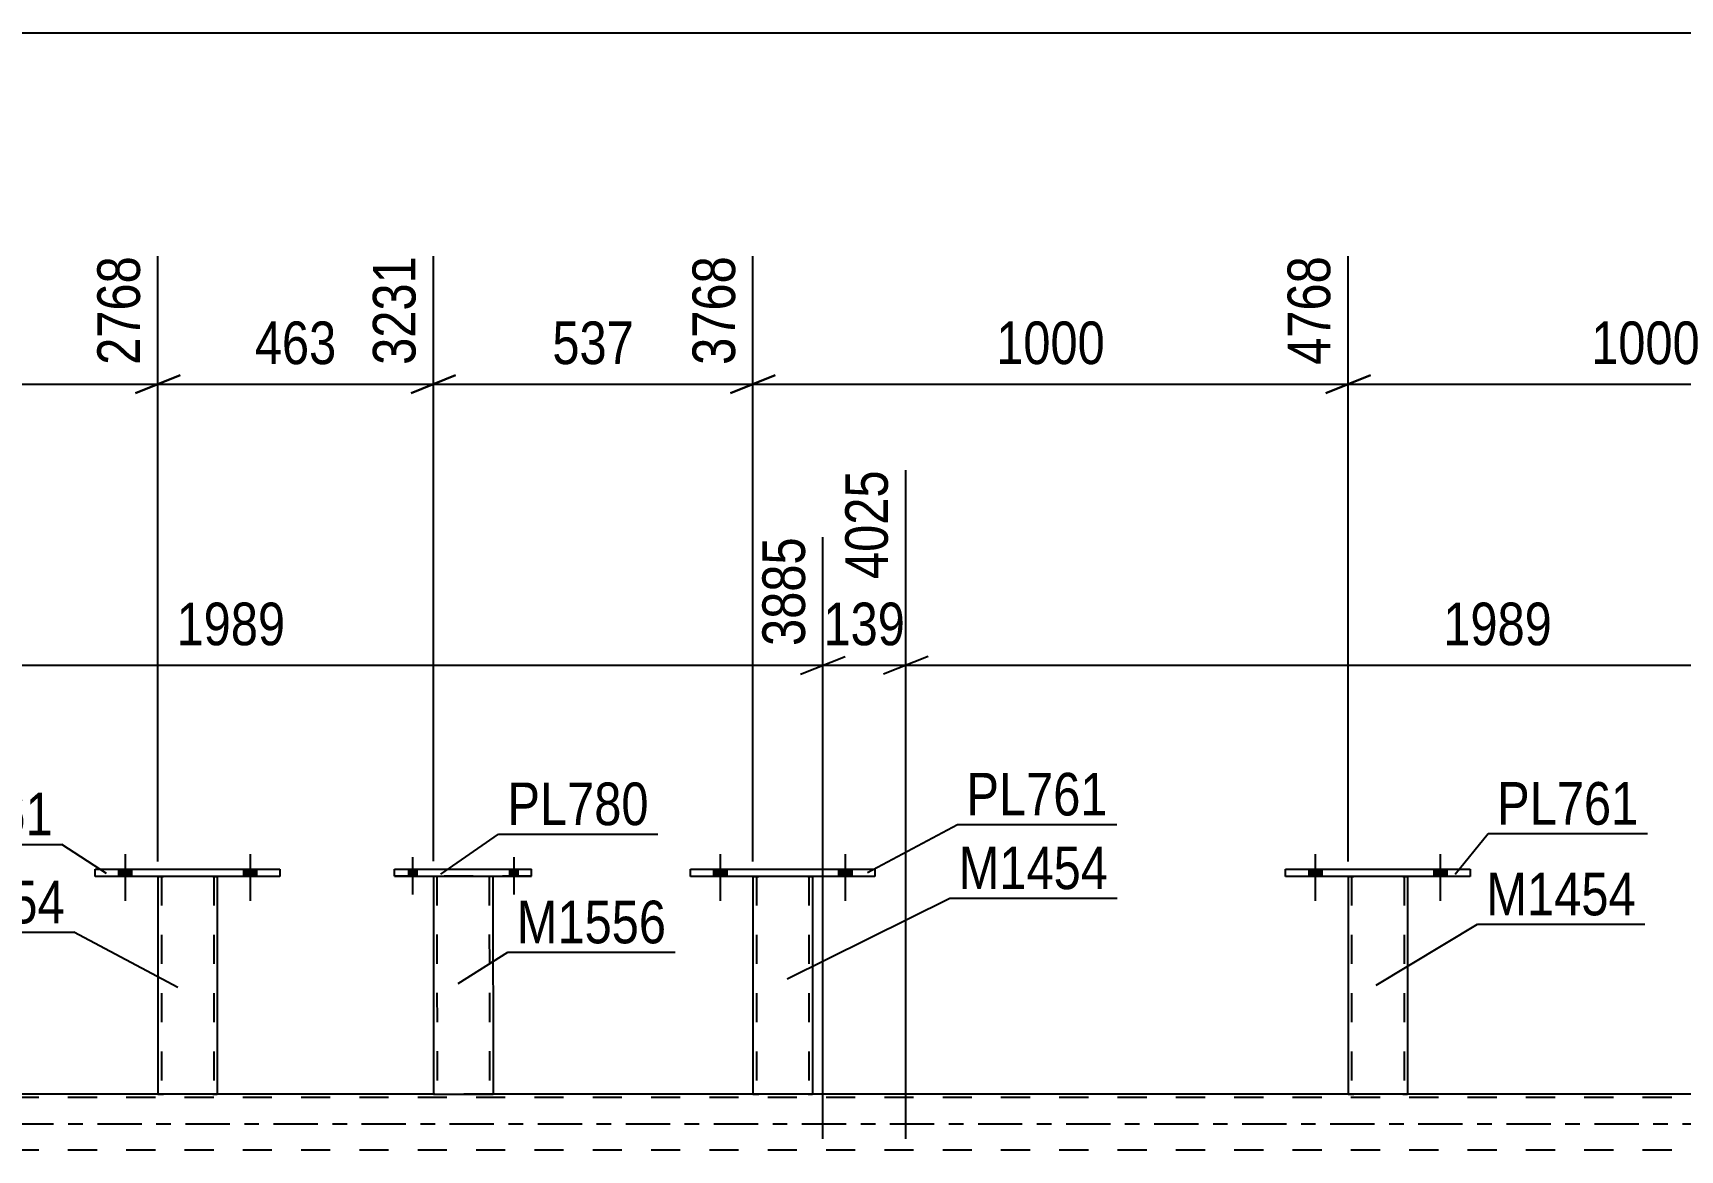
# Model space of a CAD drawing. Header units: millimetres. Extents: x 0 to 841, y 0 to 594.
# Drawn here: x 200.1 to 310.8, y 443.8 to 518.9 of the extents above; entities that cross this region are included whole.
import ezdxf

# ---------------------------------------------------------------- set-up
doc = ezdxf.new("R2010")
doc.units = ezdxf.units.MM
doc.linetypes.add('DXK_LINE_DOT2', pattern=[3.9198, 1.9599, -1.9599])
doc.linetypes.add('DXK_LINE_DOT3', pattern=[5.9187, 2.979, -0.9799, 0.9799, -0.9799])
doc.styles.add('Arial Narrow', font='ARIALN.TTF', dxfattribs={"height": 0.2})

# ---------------------------------------------------------------- blocks, each defined once
blk = doc.blocks.new('Part-318895709-4162 - 3800')
at = {"color": 2, "linetype": 'Continuous'}
for p, q in [((204.28, 462.68), (216.68, 462.68)), ((204.28, 462.2), (204.28, 462.68)), ((216.68, 462.2), (204.28, 462.2)), ((216.68, 462.68), (216.68, 462.2))]:
    blk.add_line(p, q, dxfattribs=at)
blk = doc.blocks.new('Bolt-318895709-4222 - 3800')
at = {"linetype": 'Continuous'}
for points in [[(245.84, 462.2), (246.72, 462.2), (246.72, 462.68), (245.84, 462.68)], [(254.24, 462.2), (255.12, 462.2), (255.12, 462.68), (254.24, 462.68)]]:
    blk.add_hatch(color=1, dxfattribs=at).paths.add_polyline_path(points)
at = {"color": 1, "linetype": 'Continuous'}
for p, q in [((246.28, 463.68), (246.28, 460.56)), ((254.68, 463.68), (254.68, 460.56)), ((245.84, 462.68), (245.84, 462.2)), ((246.72, 462.68), (246.72, 462.2)), ((254.24, 462.68), (254.24, 462.2)), ((255.12, 462.68), (255.12, 462.2))]:
    blk.add_line(p, q, dxfattribs=at)
blk = doc.blocks.new('Part-318895709-4261 - 3800')
at = {"color": 2, "linetype": 'Continuous'}
for p, q in [((227, 462.21), (227.01, 447.57)), ((231, 462.21), (231.01, 447.57)), ((227.01, 447.57), (231.01, 447.57))]:
    blk.add_line(p, q, dxfattribs=at)
at = {"color": 7, "linetype": 'DXK_LINE_DOT2'}
for p, q in [((227, 462.21), (231, 462.21)), ((227.24, 462.21), (227.25, 447.57)), ((230.76, 462.21), (230.77, 447.57)), ((230.71, 447.57), (230.75, 447.57)), ((230.71, 447.57), (230.75, 447.57)), ((230.75, 447.57), (230.77, 447.57)), ((230.75, 447.57), (230.77, 447.57))]:
    blk.add_line(p, q, dxfattribs=at)
blk = doc.blocks.new('Part-318895709-3849 - 3800')
at = {"color": 7, "linetype": 'DXK_LINE_DOT2'}
for p, q in [((713.97, 447.33), (115.64, 447.33)), ((212.48, 447.57), (208.48, 447.57)), ((231.01, 447.57), (227.01, 447.57)), ((252.48, 447.57), (248.48, 447.57)), ((292.48, 447.57), (288.48, 447.57)), ((713.97, 443.81), (115.64, 443.81))]:
    blk.add_line(p, q, dxfattribs=at)
at = {"color": 2, "linetype": 'Continuous'}
for p, q in [((208.48, 447.57), (172.48, 447.57)), ((227.01, 447.57), (212.48, 447.57)), ((248.48, 447.57), (231.01, 447.57)), ((288.48, 447.57), (252.48, 447.57)), ((328.48, 447.57), (292.48, 447.57))]:
    blk.add_line(p, q, dxfattribs=at)
at = {"color": 7, "linetype": 'DXK_LINE_DOT3'}
blk.add_line((115.64, 445.57), (713.97, 445.57), dxfattribs=at)
blk = doc.blocks.new('Bolt-318895709-4221 - 3800')
at = {"linetype": 'Continuous'}
for points in [[(245.84, 462.2), (246.72, 462.2), (246.72, 462.68), (245.84, 462.68)], [(254.24, 462.2), (255.12, 462.2), (255.12, 462.68), (254.24, 462.68)]]:
    blk.add_hatch(color=1, dxfattribs=at).paths.add_polyline_path(points)
at = {"color": 1, "linetype": 'Continuous'}
for p, q in [((246.28, 463.68), (246.28, 460.56)), ((254.68, 463.68), (254.68, 460.56)), ((245.84, 462.68), (245.84, 462.2)), ((246.72, 462.68), (246.72, 462.2)), ((254.24, 462.68), (254.24, 462.2)), ((255.12, 462.68), (255.12, 462.2))]:
    blk.add_line(p, q, dxfattribs=at)
blk = doc.blocks.new('Part-318895709-4131 - 3800')
at = {"color": 2, "linetype": 'Continuous'}
for p, q in [((288.48, 462.2), (288.48, 447.57)), ((292.48, 462.2), (292.48, 447.57)), ((288.49, 447.56), (288.52, 447.56)), ((288.62, 447.56), (288.52, 447.56)), ((288.78, 447.56), (288.62, 447.56)), ((292.19, 447.56), (288.78, 447.56)), ((292.34, 447.56), (292.19, 447.56)), ((292.45, 447.56), (292.34, 447.56)), ((292.45, 447.56), (292.47, 447.56))]:
    blk.add_line(p, q, dxfattribs=at)
at = {"color": 7, "linetype": 'DXK_LINE_DOT2'}
for p, q in [((288.48, 462.2), (288.48, 462.2)), ((288.48, 462.2), (288.48, 462.2)), ((288.48, 462.2), (288.48, 462.2)), ((288.52, 462.2), (288.48, 462.2)), ((288.48, 462.2), (288.52, 462.2)), ((288.62, 462.2), (288.52, 462.2)), ((288.52, 462.2), (288.62, 462.2)), ((288.78, 462.2), (288.62, 462.2)), ((288.62, 462.2), (288.78, 462.2)), ((288.72, 462.2), (288.72, 462.2)), ((288.72, 462.2), (288.72, 447.56)), ((288.74, 462.2), (288.72, 462.2)), ((288.72, 462.2), (288.74, 462.2)), ((288.79, 462.2), (288.74, 462.2)), ((288.74, 462.2), (288.79, 462.2)), ((292.19, 462.2), (288.78, 462.2)), ((292.19, 462.2), (288.78, 462.2)), ((292.1, 462.2), (288.79, 462.2)), ((288.79, 462.2), (288.87, 462.2)), ((292.17, 462.2), (288.87, 462.2)), ((292.17, 462.2), (292.1, 462.2)), ((292.23, 462.2), (292.17, 462.2)), ((292.17, 462.2), (292.23, 462.2)), ((292.19, 462.2), (292.34, 462.2)), ((292.34, 462.2), (292.19, 462.2)), ((292.24, 462.2), (292.23, 462.2)), ((292.23, 462.2), (292.24, 462.2)), ((292.24, 462.2), (292.24, 462.2)), ((292.24, 462.2), (292.24, 447.56)), ((292.34, 462.2), (292.45, 462.2)), ((292.45, 462.2), (292.34, 462.2)), ((292.45, 462.2), (292.48, 462.2)), ((292.48, 462.2), (292.45, 462.2)), ((292.48, 462.2), (292.48, 462.2)), ((292.48, 462.2), (292.48, 462.2)), ((292.48, 462.2), (292.48, 462.2)), ((288.48, 447.57), (288.48, 447.56)), ((288.48, 447.56), (288.48, 447.56)), ((288.48, 447.56), (288.49, 447.56)), ((288.48, 447.56), (288.52, 447.56)), ((288.52, 447.56), (288.62, 447.56)), ((288.62, 447.56), (288.78, 447.56)), ((288.74, 447.56), (288.72, 447.56)), ((288.72, 447.56), (288.74, 447.56)), ((288.79, 447.56), (288.74, 447.56)), ((288.74, 447.56), (288.78, 447.56)), ((292.19, 447.56), (288.78, 447.56)), ((288.78, 447.56), (288.79, 447.56)), ((292.1, 447.56), (288.79, 447.56)), ((288.79, 447.56), (288.87, 447.56)), ((292.17, 447.56), (288.87, 447.56)), ((292.17, 447.56), (292.1, 447.56)), ((292.23, 447.56), (292.17, 447.56)), ((292.17, 447.56), (292.23, 447.56)), ((292.19, 447.56), (292.34, 447.56)), ((292.24, 447.56), (292.23, 447.56)), ((292.23, 447.56), (292.24, 447.56)), ((292.34, 447.56), (292.45, 447.56)), ((292.45, 447.56), (292.48, 447.56)), ((292.47, 447.56), (292.48, 447.56)), ((292.48, 447.56), (292.48, 447.57)), ((292.48, 447.57), (292.48, 447.56)), ((292.48, 447.56), (292.48, 447.56))]:
    blk.add_line(p, q, dxfattribs=at)
blk = doc.blocks.new('Bolt-318895709-4057 - 3800')
at = {"linetype": 'Continuous'}
for points in [[(205.84, 462.2), (206.72, 462.2), (206.72, 462.68), (205.84, 462.68)], [(214.24, 462.2), (215.12, 462.2), (215.12, 462.68), (214.24, 462.68)]]:
    blk.add_hatch(color=1, dxfattribs=at).paths.add_polyline_path(points)
at = {"color": 1, "linetype": 'Continuous'}
for p, q in [((206.28, 463.68), (206.28, 460.56)), ((214.68, 463.68), (214.68, 460.56)), ((205.84, 462.68), (205.84, 462.2)), ((206.72, 462.68), (206.72, 462.2)), ((214.24, 462.68), (214.24, 462.2)), ((215.12, 462.68), (215.12, 462.2))]:
    blk.add_line(p, q, dxfattribs=at)
blk = doc.blocks.new('Bolt-318895709-4058 - 3800')
at = {"linetype": 'Continuous'}
for points in [[(205.84, 462.2), (206.72, 462.2), (206.72, 462.68), (205.84, 462.68)], [(214.24, 462.2), (215.12, 462.2), (215.12, 462.68), (214.24, 462.68)]]:
    blk.add_hatch(color=1, dxfattribs=at).paths.add_polyline_path(points)
at = {"color": 1, "linetype": 'Continuous'}
for p, q in [((206.28, 463.68), (206.28, 460.56)), ((214.68, 463.68), (214.68, 460.56)), ((205.84, 462.68), (205.84, 462.2)), ((206.72, 462.68), (206.72, 462.2)), ((214.24, 462.68), (214.24, 462.2)), ((215.12, 462.68), (215.12, 462.2))]:
    blk.add_line(p, q, dxfattribs=at)
blk = doc.blocks.new('Bolt-318895709-4060 - 3800')
at = {"linetype": 'Continuous'}
for points in [[(285.84, 462.2), (286.72, 462.2), (286.72, 462.68), (285.84, 462.68)], [(294.24, 462.2), (295.12, 462.2), (295.12, 462.68), (294.24, 462.68)]]:
    blk.add_hatch(color=1, dxfattribs=at).paths.add_polyline_path(points)
at = {"color": 1, "linetype": 'Continuous'}
for p, q in [((286.28, 463.68), (286.28, 460.56)), ((294.68, 463.68), (294.68, 460.56)), ((285.84, 462.68), (285.84, 462.2)), ((286.72, 462.68), (286.72, 462.2)), ((294.24, 462.68), (294.24, 462.2)), ((295.12, 462.68), (295.12, 462.2))]:
    blk.add_line(p, q, dxfattribs=at)
blk = doc.blocks.new('Bolt-318895709-4061 - 3800')
at = {"linetype": 'Continuous'}
for points in [[(285.84, 462.2), (286.72, 462.2), (286.72, 462.68), (285.84, 462.68)], [(294.24, 462.2), (295.12, 462.2), (295.12, 462.68), (294.24, 462.68)]]:
    blk.add_hatch(color=1, dxfattribs=at).paths.add_polyline_path(points)
at = {"color": 1, "linetype": 'Continuous'}
for p, q in [((286.28, 463.68), (286.28, 460.56)), ((294.68, 463.68), (294.68, 460.56)), ((285.84, 462.68), (285.84, 462.2)), ((286.72, 462.68), (286.72, 462.2)), ((294.24, 462.68), (294.24, 462.2)), ((295.12, 462.68), (295.12, 462.2))]:
    blk.add_line(p, q, dxfattribs=at)
blk = doc.blocks.new('Bolt-318895709-4267 - 3800')
at = {"linetype": 'Continuous'}
for points in [[(225.32, 462.21), (225.88, 462.21), (225.88, 462.69), (225.32, 462.69)], [(225.32, 462.21), (225.88, 462.21), (225.88, 462.69), (225.32, 462.69)], [(232.12, 462.21), (232.68, 462.21), (232.68, 462.69), (232.12, 462.69)], [(232.12, 462.21), (232.68, 462.21), (232.68, 462.69), (232.12, 462.69)]]:
    blk.add_hatch(color=1, dxfattribs=at).paths.add_polyline_path(points)
at = {"color": 1, "linetype": 'Continuous'}
for p, q in [((225.6, 463.49), (225.6, 460.97)), ((225.6, 463.49), (225.6, 460.97)), ((232.4, 463.49), (232.4, 460.97)), ((232.4, 463.49), (232.4, 460.97)), ((225.32, 462.69), (225.32, 462.21)), ((225.32, 462.69), (225.32, 462.21)), ((225.88, 462.69), (225.88, 462.21)), ((225.88, 462.69), (225.88, 462.21)), ((232.12, 462.69), (232.12, 462.21)), ((232.12, 462.69), (232.12, 462.21)), ((232.68, 462.69), (232.68, 462.21)), ((232.68, 462.69), (232.68, 462.21))]:
    blk.add_line(p, q, dxfattribs=at)
blk = doc.blocks.new('Part-318895709-4167 - 3800')
at = {"color": 2, "linetype": 'Continuous'}
for p, q in [((208.48, 462.2), (208.48, 447.57)), ((212.48, 462.2), (212.48, 447.57)), ((208.51, 447.57), (208.48, 447.57)), ((208.62, 447.57), (208.51, 447.57)), ((208.77, 447.57), (208.62, 447.57)), ((212.18, 447.57), (208.77, 447.57)), ((212.34, 447.57), (212.18, 447.57)), ((212.44, 447.57), (212.34, 447.57)), ((212.48, 447.57), (212.44, 447.57))]:
    blk.add_line(p, q, dxfattribs=at)
at = {"color": 7, "linetype": 'DXK_LINE_DOT2'}
for p, q in [((208.48, 462.2), (208.48, 462.2)), ((208.48, 462.2), (208.48, 462.2)), ((208.48, 462.2), (208.48, 462.2)), ((208.51, 462.2), (208.48, 462.2)), ((208.48, 462.2), (208.51, 462.2)), ((208.62, 462.2), (208.51, 462.2)), ((208.51, 462.2), (208.62, 462.2)), ((208.77, 462.2), (208.62, 462.2)), ((208.62, 462.2), (208.77, 462.2)), ((208.72, 462.2), (208.72, 462.2)), ((208.72, 462.2), (208.72, 447.57)), ((208.74, 462.2), (208.72, 462.2)), ((208.72, 462.2), (208.74, 462.2)), ((208.79, 462.2), (208.74, 462.2)), ((208.74, 462.2), (208.79, 462.2)), ((212.18, 462.2), (208.77, 462.2)), ((212.18, 462.2), (208.77, 462.2)), ((212.09, 462.2), (208.79, 462.2)), ((208.79, 462.2), (208.87, 462.2)), ((212.17, 462.2), (208.87, 462.2)), ((212.17, 462.2), (212.09, 462.2)), ((212.22, 462.2), (212.17, 462.2)), ((212.17, 462.2), (212.22, 462.2)), ((212.18, 462.2), (212.34, 462.2)), ((212.34, 462.2), (212.18, 462.2)), ((212.24, 462.2), (212.22, 462.2)), ((212.22, 462.2), (212.24, 462.2)), ((212.24, 462.2), (212.24, 462.2)), ((212.24, 462.2), (212.24, 447.57)), ((212.34, 462.2), (212.44, 462.2)), ((212.44, 462.2), (212.34, 462.2)), ((212.44, 462.2), (212.48, 462.2)), ((212.48, 462.2), (212.44, 462.2)), ((212.48, 462.2), (212.48, 462.2)), ((212.48, 462.2), (212.48, 462.2)), ((212.48, 462.2), (212.48, 462.2)), ((208.48, 447.57), (208.51, 447.57)), ((208.51, 447.57), (208.62, 447.57)), ((208.62, 447.57), (208.77, 447.57)), ((208.74, 447.57), (208.72, 447.57)), ((208.72, 447.57), (208.74, 447.57)), ((208.79, 447.57), (208.74, 447.57)), ((208.74, 447.57), (208.79, 447.57)), ((212.18, 447.57), (208.77, 447.57)), ((212.09, 447.57), (208.79, 447.57)), ((208.79, 447.57), (208.87, 447.57)), ((212.22, 447.57), (208.87, 447.57)), ((212.17, 447.57), (212.09, 447.57)), ((212.22, 447.57), (212.17, 447.57)), ((212.18, 447.57), (212.34, 447.57)), ((212.24, 447.57), (212.22, 447.57)), ((212.22, 447.57), (212.24, 447.57)), ((212.34, 447.57), (212.44, 447.57)), ((212.44, 447.57), (212.48, 447.57))]:
    blk.add_line(p, q, dxfattribs=at)
blk = doc.blocks.new('Part-318895709-4172 - 3800')
at = {"color": 2, "linetype": 'Continuous'}
for p, q in [((284.28, 462.68), (296.68, 462.68)), ((284.28, 462.2), (284.28, 462.68)), ((296.68, 462.2), (284.28, 462.2)), ((296.68, 462.68), (296.68, 462.2))]:
    blk.add_line(p, q, dxfattribs=at)
blk = doc.blocks.new('Part-318895709-4215 - 3800')
at = {"color": 2, "linetype": 'Continuous'}
for p, q in [((248.48, 462.2), (248.48, 447.57)), ((252.48, 462.2), (252.48, 447.57)), ((248.52, 447.57), (248.48, 447.57)), ((248.62, 447.57), (248.52, 447.57)), ((248.78, 447.57), (248.62, 447.57)), ((252.19, 447.57), (248.78, 447.57)), ((252.34, 447.57), (252.19, 447.57)), ((252.45, 447.57), (252.34, 447.57)), ((252.48, 447.57), (252.45, 447.57))]:
    blk.add_line(p, q, dxfattribs=at)
at = {"color": 7, "linetype": 'DXK_LINE_DOT2'}
for p, q in [((248.48, 462.2), (248.48, 462.2)), ((248.48, 462.2), (248.48, 462.2)), ((248.48, 462.2), (248.48, 462.2)), ((248.52, 462.2), (248.48, 462.2)), ((248.48, 462.2), (248.52, 462.2)), ((248.62, 462.2), (248.52, 462.2)), ((248.52, 462.2), (248.62, 462.2)), ((248.78, 462.2), (248.62, 462.2)), ((248.62, 462.2), (248.78, 462.2)), ((248.72, 462.2), (248.72, 462.2)), ((248.72, 462.2), (248.72, 447.57)), ((248.74, 462.2), (248.72, 462.2)), ((248.72, 462.2), (248.74, 462.2)), ((248.79, 462.2), (248.74, 462.2)), ((248.74, 462.2), (248.79, 462.2)), ((252.19, 462.2), (248.78, 462.2)), ((252.19, 462.2), (248.78, 462.2)), ((252.1, 462.2), (248.79, 462.2)), ((248.79, 462.2), (248.87, 462.2)), ((252.17, 462.2), (248.87, 462.2)), ((252.17, 462.2), (252.1, 462.2)), ((252.23, 462.2), (252.17, 462.2)), ((252.17, 462.2), (252.23, 462.2)), ((252.19, 462.2), (252.34, 462.2)), ((252.34, 462.2), (252.19, 462.2)), ((252.24, 462.2), (252.23, 462.2)), ((252.23, 462.2), (252.24, 462.2)), ((252.24, 462.2), (252.24, 462.2)), ((252.24, 462.2), (252.24, 447.57)), ((252.34, 462.2), (252.45, 462.2)), ((252.45, 462.2), (252.34, 462.2)), ((252.45, 462.2), (252.48, 462.2)), ((252.48, 462.2), (252.45, 462.2)), ((252.48, 462.2), (252.48, 462.2)), ((252.48, 462.2), (252.48, 462.2)), ((252.48, 462.2), (252.48, 462.2)), ((248.48, 447.57), (248.52, 447.57)), ((248.52, 447.57), (248.62, 447.57)), ((248.62, 447.57), (248.78, 447.57)), ((248.74, 447.57), (248.72, 447.57)), ((248.72, 447.57), (248.74, 447.57)), ((248.79, 447.57), (248.74, 447.57)), ((248.74, 447.57), (248.79, 447.57)), ((252.19, 447.57), (248.78, 447.57)), ((252.1, 447.57), (248.79, 447.57)), ((248.79, 447.57), (248.87, 447.57)), ((252.23, 447.57), (248.87, 447.57)), ((252.17, 447.57), (252.1, 447.57)), ((252.23, 447.57), (252.17, 447.57)), ((252.19, 447.57), (252.34, 447.57)), ((252.24, 447.57), (252.23, 447.57)), ((252.23, 447.57), (252.24, 447.57)), ((252.34, 447.57), (252.45, 447.57)), ((252.45, 447.57), (252.48, 447.57))]:
    blk.add_line(p, q, dxfattribs=at)
blk = doc.blocks.new('Part-318895709-4220 - 3800')
at = {"color": 2, "linetype": 'Continuous'}
for p, q in [((244.28, 462.68), (256.68, 462.68)), ((244.28, 462.2), (244.28, 462.68)), ((256.68, 462.2), (244.28, 462.2)), ((256.68, 462.68), (256.68, 462.2))]:
    blk.add_line(p, q, dxfattribs=at)
blk = doc.blocks.new('Part-318895709-4266 - 3800')
at = {"color": 2, "linetype": 'Continuous'}
for p, q in [((224.4, 462.21), (224.4, 462.69)), ((224.4, 462.69), (233.6, 462.69)), ((224.4, 462.21), (224.4, 462.21)), ((224.4, 462.21), (233.6, 462.21)), ((233.6, 462.21), (233.6, 462.69)), ((233.6, 462.21), (233.6, 462.21))]:
    blk.add_line(p, q, dxfattribs=at)
at = {"color": 7, "linetype": 'DXK_LINE_DOT2'}
for p, q in [((224.4, 462.69), (224.4, 462.69)), ((224.4, 462.69), (233.6, 462.69)), ((233.6, 462.21), (224.4, 462.21)), ((233.6, 462.69), (233.6, 462.69))]:
    blk.add_line(p, q, dxfattribs=at)
blk = doc.blocks.new('StraightDimension-318895709-3608 - 2831')
at = {"color": 7, "linetype": 'Continuous'}
blk.add_line((116.32, 518.87), (748.46, 518.87), dxfattribs=at)
blk = doc.blocks.new('StraightDimension-318895709-22691 - 3800')
at = {"color": 7, "linetype": 'Continuous'}
for p, q in [((288.48, 463.2), (288.48, 503.88)), ((328.48, 463.2), (328.48, 503.88)), ((289.98, 495.87), (286.98, 494.67)), ((288.48, 495.27), (328.48, 495.27)), ((326.98, 494.67), (329.98, 495.87))]:
    blk.add_line(p, q, dxfattribs=at)
at = {"color": 0}
blk.add_wipeout([(312.74, 496.02), (312.74, 500.22), (304.22, 500.22), (304.22, 496.02)], dxfattribs=at)
at = {"color": 3, "style": 'Arial Narrow'}
blk.add_text('1000', height=2.863, dxfattribs=at).set_placement((304.82, 496.62))
at = {"color": 0, "linetype": 'Continuous'}
blk.add_wipeout([(327.88, 504.48), (323.68, 504.48), (323.68, 495.97), (327.88, 495.97)], dxfattribs=at)
at = {"color": 3, "linetype": 'Continuous', "style": 'Arial Narrow'}
blk.add_text('5768', height=2.863, rotation=90.0002, dxfattribs=at).set_placement((327.28, 496.57))
blk = doc.blocks.new('StraightDimension-318895709-22695 - 3800')
at = {"color": 7, "linetype": 'Continuous'}
for p, q in [((168.48, 463.2), (168.48, 503.88)), ((208.48, 463.2), (208.48, 503.88)), ((169.98, 495.87), (166.98, 494.67)), ((168.48, 495.27), (208.48, 495.27)), ((206.98, 494.67), (209.98, 495.87))]:
    blk.add_line(p, q, dxfattribs=at)
at = {"color": 0}
blk.add_wipeout([(192.73, 496.02), (192.73, 500.22), (184.22, 500.22), (184.22, 496.02)], dxfattribs=at)
at = {"color": 3, "style": 'Arial Narrow'}
blk.add_text('1000', height=2.863, dxfattribs=at).set_placement((184.82, 496.62))
at = {"color": 0, "linetype": 'Continuous'}
blk.add_wipeout([(207.88, 504.48), (203.68, 504.48), (203.68, 495.97), (207.88, 495.97)], dxfattribs=at)
at = {"color": 3, "linetype": 'Continuous', "style": 'Arial Narrow'}
blk.add_text('2768', height=2.863, rotation=90.0002, dxfattribs=at).set_placement((207.28, 496.57))
blk = doc.blocks.new('StraightDimension-318895709-5052 - 3800')
at = {"color": 7, "linetype": 'Continuous'}
for p, q in [((258.75, 444.57), (258.75, 489.49)), ((253.18, 444.57), (253.18, 484.99)), ((251.68, 475.78), (254.68, 476.98)), ((253.18, 476.38), (258.75, 476.38)), ((260.25, 476.98), (257.25, 475.78))]:
    blk.add_line(p, q, dxfattribs=at)
at = {"color": 0}
blk.add_wipeout([(259.31, 477.13), (259.31, 481.33), (252.62, 481.33), (252.62, 477.13)], dxfattribs=at)
at = {"color": 3, "style": 'Arial Narrow'}
blk.add_text('139', height=2.863, dxfattribs=at).set_placement((253.22, 477.73))
at = {"color": 0, "linetype": 'Continuous'}
blk.add_wipeout([(258.15, 490.09), (253.95, 490.09), (253.95, 481.58), (258.15, 481.58)], dxfattribs=at)
at = {"color": 3, "linetype": 'Continuous', "style": 'Arial Narrow'}
blk.add_text('4025', height=2.863, rotation=90.0002, dxfattribs=at).set_placement((257.55, 482.18))
blk = doc.blocks.new('StraightDimension-318895709-22694 - 3800')
at = {"color": 7, "linetype": 'Continuous'}
for p, q in [((208.48, 463.2), (208.48, 503.88)), ((227, 463.21), (227, 503.88)), ((209.98, 495.87), (206.98, 494.67)), ((208.48, 495.27), (227, 495.27)), ((225.5, 494.67), (228.5, 495.87))]:
    blk.add_line(p, q, dxfattribs=at)
at = {"color": 0}
blk.add_wipeout([(221.08, 496.02), (221.08, 500.22), (214.4, 500.22), (214.4, 496.02)], dxfattribs=at)
at = {"color": 3, "style": 'Arial Narrow'}
blk.add_text('463', height=2.863, dxfattribs=at).set_placement((215, 496.62))
at = {"color": 0, "linetype": 'Continuous'}
blk.add_wipeout([(226.4, 504.48), (222.2, 504.48), (222.2, 495.97), (226.4, 495.97)], dxfattribs=at)
at = {"color": 3, "linetype": 'Continuous', "style": 'Arial Narrow'}
blk.add_text('3231', height=2.863, rotation=90.0002, dxfattribs=at).set_placement((225.8, 496.57))
blk = doc.blocks.new('StraightDimension-318895709-5033 - 3800')
at = {"color": 7, "linetype": 'Continuous'}
for p, q in [((173.62, 444.57), (173.62, 489.49)), ((253.18, 444.57), (253.18, 484.99)), ((175.12, 476.98), (172.12, 475.78)), ((173.62, 476.38), (253.18, 476.38)), ((251.68, 475.78), (254.68, 476.98))]:
    blk.add_line(p, q, dxfattribs=at)
at = {"color": 0}
blk.add_wipeout([(217.65, 477.13), (217.65, 481.33), (209.14, 481.33), (209.14, 477.13)], dxfattribs=at)
at = {"color": 3, "style": 'Arial Narrow'}
blk.add_text('1989', height=2.863, dxfattribs=at).set_placement((209.74, 477.73))
at = {"color": 0, "linetype": 'Continuous'}
blk.add_wipeout([(252.58, 485.59), (248.38, 485.59), (248.38, 477.08), (252.58, 477.08)], dxfattribs=at)
at = {"color": 3, "linetype": 'Continuous', "style": 'Arial Narrow'}
blk.add_text('3885', height=2.863, rotation=90.0002, dxfattribs=at).set_placement((251.98, 477.68))
blk = doc.blocks.new('StraightDimension-318895709-5071 - 3800')
at = {"color": 7, "linetype": 'Continuous'}
for p, q in [((258.75, 444.57), (258.75, 489.49)), ((338.31, 444.57), (338.31, 484.99)), ((260.25, 476.98), (257.25, 475.78)), ((258.75, 476.38), (338.31, 476.38)), ((336.81, 475.78), (339.81, 476.98))]:
    blk.add_line(p, q, dxfattribs=at)
at = {"color": 0}
blk.add_wipeout([(302.79, 477.13), (302.79, 481.33), (294.28, 481.33), (294.28, 477.13)], dxfattribs=at)
at = {"color": 3, "style": 'Arial Narrow'}
blk.add_text('1989', height=2.863, dxfattribs=at).set_placement((294.88, 477.73))
at = {"color": 0, "linetype": 'Continuous'}
blk.add_wipeout([(337.71, 485.59), (333.51, 485.59), (333.51, 477.08), (337.71, 477.08)], dxfattribs=at)
at = {"color": 3, "linetype": 'Continuous', "style": 'Arial Narrow'}
blk.add_text('6014', height=2.863, rotation=90.0002, dxfattribs=at).set_placement((337.11, 477.68))
blk = doc.blocks.new('StraightDimension-318895709-22692 - 3800')
at = {"color": 7, "linetype": 'Continuous'}
for p, q in [((248.48, 463.2), (248.48, 503.88)), ((288.48, 463.2), (288.48, 503.88)), ((249.98, 495.87), (246.98, 494.67)), ((248.48, 495.27), (288.48, 495.27)), ((286.98, 494.67), (289.98, 495.87))]:
    blk.add_line(p, q, dxfattribs=at)
at = {"color": 0}
blk.add_wipeout([(272.74, 496.02), (272.74, 500.22), (264.23, 500.22), (264.23, 496.02)], dxfattribs=at)
at = {"color": 3, "style": 'Arial Narrow'}
blk.add_text('1000', height=2.863, dxfattribs=at).set_placement((264.83, 496.62))
at = {"color": 0, "linetype": 'Continuous'}
blk.add_wipeout([(287.88, 504.48), (283.68, 504.48), (283.68, 495.97), (287.88, 495.97)], dxfattribs=at)
at = {"color": 3, "linetype": 'Continuous', "style": 'Arial Narrow'}
blk.add_text('4768', height=2.863, rotation=90.0002, dxfattribs=at).set_placement((287.28, 496.57))
blk = doc.blocks.new('StraightDimension-318895709-22693 - 3800')
at = {"color": 7, "linetype": 'Continuous'}
for p, q in [((227, 463.21), (227, 503.88)), ((248.48, 463.2), (248.48, 503.88)), ((228.5, 495.87), (225.5, 494.67)), ((227, 495.27), (248.48, 495.27)), ((246.98, 494.67), (249.98, 495.87))]:
    blk.add_line(p, q, dxfattribs=at)
at = {"color": 0}
blk.add_wipeout([(241.09, 496.02), (241.09, 500.22), (234.4, 500.22), (234.4, 496.02)], dxfattribs=at)
at = {"color": 3, "style": 'Arial Narrow'}
blk.add_text('537', height=2.863, dxfattribs=at).set_placement((235, 496.62))
at = {"color": 0, "linetype": 'Continuous'}
blk.add_wipeout([(247.88, 504.48), (243.68, 504.48), (243.68, 495.97), (247.88, 495.97)], dxfattribs=at)
at = {"color": 3, "linetype": 'Continuous', "style": 'Arial Narrow'}
blk.add_text('3768', height=2.863, rotation=90.0002, dxfattribs=at).set_placement((247.28, 496.57))
blk = doc.blocks.new('Mark-318895709-4211 - 3800')
at = {"color": 30, "linetype": 'Continuous'}
for p, q in [((250.77, 455.31), (261.71, 460.74)), ((261.71, 460.74), (272.97, 460.74))]:
    blk.add_line(p, q, dxfattribs=at)
at = {"color": 0}
blk.add_wipeout([(272.37, 461.34), (272.37, 464.34), (262.31, 464.34), (262.31, 461.34)], dxfattribs=at)
blk.add_wipeout([(272.37, 461.34), (272.37, 464.34), (262.31, 464.34), (262.31, 461.34)], dxfattribs=at)
at = {"color": 3, "style": 'Arial Narrow'}
blk.add_text('M1454', height=2.863, dxfattribs=at).set_placement((262.31, 461.34))
blk = doc.blocks.new('Mark-318895709-4127 - 3800')
at = {"color": 30, "linetype": 'Continuous'}
for p, q in [((290.36, 454.89), (297.18, 458.98)), ((297.18, 458.98), (308.43, 458.98))]:
    blk.add_line(p, q, dxfattribs=at)
at = {"color": 0}
blk.add_wipeout([(307.83, 459.58), (307.83, 462.58), (297.78, 462.58), (297.78, 459.58)], dxfattribs=at)
blk.add_wipeout([(307.83, 459.58), (307.83, 462.58), (297.78, 462.58), (297.78, 459.58)], dxfattribs=at)
at = {"color": 3, "style": 'Arial Narrow'}
blk.add_text('M1454', height=2.863, dxfattribs=at).set_placement((297.78, 459.58))
blk = doc.blocks.new('Mark-318895709-4163 - 3800')
at = {"color": 30, "linetype": 'Continuous'}
for p in [(191.59, 458.44), (209.83, 454.73)]:
    blk.add_line(p, (202.84, 458.44), dxfattribs=at)
at = {"color": 0}
blk.add_wipeout([(202.24, 459.04), (202.24, 462.04), (192.19, 462.04), (192.19, 459.04)], dxfattribs=at)
blk.add_wipeout([(202.24, 459.04), (202.24, 462.04), (192.19, 462.04), (192.19, 459.04)], dxfattribs=at)
at = {"color": 3, "style": 'Arial Narrow'}
blk.add_text('M1454', height=2.863, dxfattribs=at).set_placement((192.19, 459.04))
blk = doc.blocks.new('Mark-318895709-4158 - 3800')
at = {"color": 30, "linetype": 'Continuous'}
for p in [(191.33, 464.35), (205.03, 462.38)]:
    blk.add_line(p, (202.04, 464.35), dxfattribs=at)
at = {"color": 0}
blk.add_wipeout([(201.44, 464.95), (201.44, 467.95), (191.93, 467.95), (191.93, 464.95)], dxfattribs=at)
blk.add_wipeout([(201.44, 464.95), (201.44, 467.95), (191.93, 467.95), (191.93, 464.95)], dxfattribs=at)
at = {"color": 3, "style": 'Arial Narrow'}
blk.add_text('PL761', height=2.863, dxfattribs=at).set_placement((191.93, 464.95))
blk = doc.blocks.new('Mark-318895709-4168 - 3800')
at = {"color": 30, "linetype": 'Continuous'}
for p, q in [((295.67, 462.35), (297.9, 465.07)), ((297.9, 465.07), (308.61, 465.07))]:
    blk.add_line(p, q, dxfattribs=at)
at = {"color": 0}
blk.add_wipeout([(308.01, 465.67), (308.01, 468.67), (298.5, 468.67), (298.5, 465.67)], dxfattribs=at)
blk.add_wipeout([(308.01, 465.67), (308.01, 468.67), (298.5, 468.67), (298.5, 465.67)], dxfattribs=at)
at = {"color": 3, "style": 'Arial Narrow'}
blk.add_text('PL761', height=2.863, dxfattribs=at).set_placement((298.5, 465.67))
blk = doc.blocks.new('Mark-318895709-4216 - 3800')
at = {"color": 30, "linetype": 'Continuous'}
for p, q in [((256.17, 462.46), (262.23, 465.69)), ((262.23, 465.69), (272.94, 465.69))]:
    blk.add_line(p, q, dxfattribs=at)
at = {"color": 0}
blk.add_wipeout([(272.34, 466.29), (272.34, 469.29), (262.83, 469.29), (262.83, 466.29)], dxfattribs=at)
blk.add_wipeout([(272.34, 466.29), (272.34, 469.29), (262.83, 469.29), (262.83, 466.29)], dxfattribs=at)
at = {"color": 3, "style": 'Arial Narrow'}
blk.add_text('PL761', height=2.863, dxfattribs=at).set_placement((262.83, 466.29))
blk = doc.blocks.new('Mark-318895709-4257 - 3800')
at = {"color": 30, "linetype": 'Continuous'}
for p, q in [((228.66, 454.99), (232.01, 457.1)), ((232.01, 457.1), (243.26, 457.1))]:
    blk.add_line(p, q, dxfattribs=at)
at = {"color": 0}
blk.add_wipeout([(242.66, 457.7), (242.66, 460.7), (232.61, 460.7), (232.61, 457.7)], dxfattribs=at)
blk.add_wipeout([(242.66, 457.7), (242.66, 460.7), (232.61, 460.7), (232.61, 457.7)], dxfattribs=at)
at = {"color": 3, "style": 'Arial Narrow'}
blk.add_text('M1556', height=2.863, dxfattribs=at).set_placement((232.61, 457.7))
blk = doc.blocks.new('Mark-318895709-4262 - 3800')
at = {"color": 30, "linetype": 'Continuous'}
for p, q in [((227.5, 462.35), (231.38, 465.04)), ((231.38, 465.04), (242.08, 465.04))]:
    blk.add_line(p, q, dxfattribs=at)
at = {"color": 0}
blk.add_wipeout([(241.48, 465.64), (241.48, 468.64), (231.98, 468.64), (231.98, 465.64)], dxfattribs=at)
blk.add_wipeout([(241.48, 465.64), (241.48, 468.64), (231.98, 468.64), (231.98, 465.64)], dxfattribs=at)
at = {"color": 3, "style": 'Arial Narrow'}
blk.add_text('PL780', height=2.863, dxfattribs=at).set_placement((231.98, 465.64))

msp = doc.modelspace()

# ---------------------------------------------------------------- block references
for name in ['StraightDimension-318895709-3608 - 2831', 'Bolt-318895709-4057 - 3800', 'Bolt-318895709-4058 - 3800', 'Bolt-318895709-4267 - 3800', 'Bolt-318895709-4222 - 3800', 'Bolt-318895709-4221 - 3800', 'Bolt-318895709-4060 - 3800', 'Bolt-318895709-4061 - 3800', 'Part-318895709-4162 - 3800', 'Part-318895709-4167 - 3800', 'Part-318895709-4266 - 3800', 'Part-318895709-4261 - 3800', 'Part-318895709-4220 - 3800', 'Part-318895709-4215 - 3800', 'Part-318895709-4172 - 3800', 'Part-318895709-4131 - 3800', 'Part-318895709-3849 - 3800']:
    msp.add_blockref(name, (0, 0))

# ---------------------------------------------------------------- next in the draw order: block references
for name in ['StraightDimension-318895709-22695 - 3800', 'StraightDimension-318895709-22691 - 3800', 'StraightDimension-318895709-5052 - 3800']:
    msp.add_blockref(name, (0, 0))

# ---------------------------------------------------------------- next in the draw order: block references
for name in ['StraightDimension-318895709-22694 - 3800', 'StraightDimension-318895709-5071 - 3800']:
    msp.add_blockref(name, (0, 0))

# ---------------------------------------------------------------- next in the draw order: block references
for name in ['StraightDimension-318895709-5033 - 3800', 'Mark-318895709-4127 - 3800']:
    msp.add_blockref(name, (0, 0))

# ---------------------------------------------------------------- next in the draw order: block references
for name in ['StraightDimension-318895709-22692 - 3800', 'Mark-318895709-4168 - 3800', 'Mark-318895709-4163 - 3800', 'Mark-318895709-4257 - 3800']:
    msp.add_blockref(name, (0, 0))

# ---------------------------------------------------------------- next in the draw order: block references
for name in ['StraightDimension-318895709-22693 - 3800', 'Mark-318895709-4158 - 3800', 'Mark-318895709-4211 - 3800']:
    msp.add_blockref(name, (0, 0))

# ---------------------------------------------------------------- next in the draw order: block references
for name in ['Mark-318895709-4262 - 3800', 'Mark-318895709-4216 - 3800']:
    msp.add_blockref(name, (0, 0))

doc.saveas('drawing.dxf')
